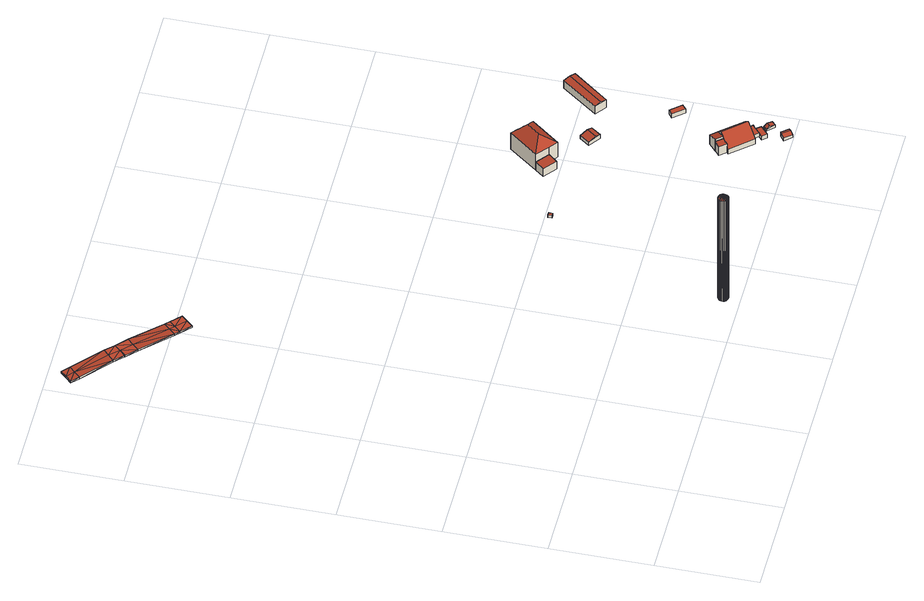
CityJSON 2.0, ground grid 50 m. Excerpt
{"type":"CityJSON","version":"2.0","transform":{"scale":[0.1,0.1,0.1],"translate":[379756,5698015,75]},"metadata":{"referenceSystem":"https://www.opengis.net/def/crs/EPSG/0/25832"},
"CityObjects":{
"building1":{"type":"Building","attributes":{"Geometrietyp2DReferenz":"2000","Gemeindeschluessel":"05954036","function":"53001_1800","roofType":"9999","measuredHeight":1},"geometry":[{"type":"Solid","lod":"2","boundaries":[[[[0,1,2]],[[1,3,2]],[[4,5,0]],[[5,1,0]],[[6,7,4]],[[7,5,4]],[[8,9,6]],[[9,7,6]],[[10,11,8]],[[11,9,8]],[[12,13,10]],[[13,11,10]],[[14,15,12]],[[15,13,12]],[[16,17,14]],[[17,15,14]],[[18,19,16]],[[19,17,16]],[[20,21,18]],[[21,19,18]],[[22,23,20]],[[23,21,20]],[[24,25,22]],[[25,23,22]],[[26,27,24]],[[27,25,24]],[[28,29,26]],[[29,27,26]],[[30,31,28]],[[31,29,28]],[[32,33,30]],[[33,31,30]],[[34,35,32]],[[35,33,32]],[[36,37,34]],[[37,35,34]],[[38,39,36]],[[39,37,36]],[[40,41,38]],[[41,39,38]],[[42,43,40]],[[43,41,40]],[[2,3,42]],[[3,43,42]],[[1,5,3]],[[3,5,44]],[[7,45,5]],[[5,45,44]],[[9,46,7]],[[7,46,45]],[[11,13,47]],[[11,47,9]],[[9,47,46]],[[15,17,47]],[[47,17,48]],[[15,47,13]],[[17,19,49]],[[17,49,48]],[[19,21,49]],[[49,21,23]],[[3,44,43]],[[43,44,41]],[[44,45,39]],[[44,39,41]],[[45,46,37]],[[45,37,39]],[[46,47,35]],[[46,35,37]],[[47,48,35]],[[35,48,33]],[[33,48,31]],[[48,49,29]],[[29,49,27]],[[48,29,31]],[[49,23,27]],[[27,23,25]],[[0,2,4]],[[2,50,4]],[[6,4,51]],[[4,50,51]],[[8,6,52]],[[6,51,52]],[[10,53,12]],[[10,8,53]],[[8,52,53]],[[14,53,16]],[[53,54,16]],[[14,12,53]],[[16,55,18]],[[16,54,55]],[[18,55,20]],[[55,22,20]],[[2,42,50]],[[42,40,50]],[[50,38,51]],[[50,40,38]],[[51,36,52]],[[51,38,36]],[[52,34,53]],[[52,36,34]],[[53,34,54]],[[34,32,54]],[[32,30,54]],[[54,28,55]],[[28,26,55]],[[54,30,28]],[[55,26,22]],[[26,24,22]]]],"semantics":{"surfaces":[{"type":"WallSurface"},{"type":"GroundSurface"},{"type":"RoofSurface"}],"values":[[0,0,0,0,0,0,0,0,0,0,0,0,0,0,0,0,0,0,0,0,0,0,0,0,0,0,0,0,0,0,0,0,0,0,0,0,0,0,0,0,0,0,0,0,1,1,1,1,1,1,1,1,1,1,1,1,1,1,1,1,1,1,1,1,1,1,1,1,1,1,1,1,1,1,1,1,2,2,2,2,2,2,2,2,2,2,2,2,2,2,2,2,2,2,2,2,2,2,2,2,2,2,2,2,2,2,2,2]]}}]},
"building2":{"type":"Building","attributes":{"Geometrietyp2DReferenz":"1000","Gemeindeschluessel":"05954036","function":"51002_1251","roofType":"9999","measuredHeight":64.31},"geometry":[{"type":"Solid","lod":"2","boundaries":[[[[56,57,58]],[[57,59,58]],[[60,61,56]],[[61,57,56]],[[62,63,60]],[[63,61,60]],[[64,65,62]],[[65,63,62]],[[66,67,64]],[[67,65,64]],[[68,69,66]],[[69,67,66]],[[70,71,68]],[[71,69,68]],[[72,73,70]],[[73,71,70]],[[74,75,72]],[[75,73,72]],[[76,77,74]],[[77,75,74]],[[78,79,76]],[[79,77,76]],[[80,81,78]],[[81,79,78]],[[82,83,80]],[[83,81,80]],[[84,85,82]],[[85,83,82]],[[86,87,84]],[[87,85,84]],[[88,89,86]],[[89,87,86]],[[90,91,88]],[[91,89,88]],[[92,93,90]],[[93,91,90]],[[94,95,92]],[[95,93,92]],[[58,59,94]],[[59,95,94]],[[59,57,95]],[[57,61,95]],[[61,63,95]],[[63,65,95]],[[65,67,95]],[[71,73,95]],[[67,69,95]],[[69,71,95]],[[73,75,95]],[[75,77,95]],[[77,79,95]],[[79,81,95]],[[81,83,95]],[[83,85,95]],[[85,87,95]],[[87,89,95]],[[89,91,95]],[[91,93,95]],[[56,58,60]],[[58,94,60]],[[94,92,60]],[[92,90,60]],[[90,88,60]],[[88,86,60]],[[86,84,60]],[[84,82,60]],[[82,80,60]],[[80,78,60]],[[78,76,60]],[[76,74,60]],[[74,72,60]],[[72,70,60]],[[70,68,60]],[[68,66,60]],[[66,64,60]],[[64,62,60]]]],"semantics":{"surfaces":[{"type":"WallSurface"},{"type":"GroundSurface"},{"type":"RoofSurface"}],"values":[[0,0,0,0,0,0,0,0,0,0,0,0,0,0,0,0,0,0,0,0,0,0,0,0,0,0,0,0,0,0,0,0,0,0,0,0,0,0,0,0,1,1,1,1,1,1,1,1,1,1,1,1,1,1,1,1,1,1,2,2,2,2,2,2,2,2,2,2,2,2,2,2,2,2,2,2]]}}]},
"building3":{"type":"Building","attributes":{"Gemeindeschluessel":"05954036","Geometrietyp2DReferenz":"3000","function":"31001_2523","roofType":"1000","measuredHeight":1.63},"geometry":[{"type":"Solid","lod":"2","boundaries":[[[[96,97,98,99]],[[100,101,97,96]],[[102,103,101,100]],[[99,98,103,102]],[[100,96,99,102]],[[97,101,103,98]]]],"semantics":{"surfaces":[{"type":"WallSurface"},{"type":"RoofSurface"},{"type":"GroundSurface"}],"values":[[0,0,0,0,1,2]]}}]},
"building4":{"type":"Building","attributes":{"Gemeindeschluessel":"05954036","Geometrietyp2DReferenz":"3000","function":"31001_1310","roofType":"2100","measuredHeight":5.1},"geometry":[{"type":"Solid","lod":"2","boundaries":[[[[104,105,106,107]],[[108,109,105,104]],[[110,111,109,108]],[[107,106,111,110]],[[108,104,107,110]],[[105,109,111,106]]]],"semantics":{"surfaces":[{"type":"WallSurface"},{"type":"RoofSurface"},{"type":"GroundSurface"}],"values":[[0,0,0,0,1,2]]}}]},
"building5":{"type":"Building","attributes":{"Gemeindeschluessel":"05954036","Geometrietyp2DReferenz":"3000","function":"31001_1010","roofType":"3200","measuredHeight":15.7},"address":[{"country":"Germany","locality":"Witten","thoroughfareNumber":"7","thoroughfareName":"Feldstraße"}],"geometry":[{"type":"Solid","lod":"2","boundaries":[[[[112,113,114,115]],[[116,117,113,112]],[[118,119,117,116]],[[120,121,119,118]],[[122,123,121,120]],[[124,106,123,122]],[[125,111,106,124]],[[126,127,111,125]],[[115,114,127,126]],[[118,116,112,115,126,128,120]],[[124,122,129,125]],[[125,129,128,126]],[[120,128,129,122]],[[113,117,119,121,123,106,111,127,114]]]],"semantics":{"surfaces":[{"type":"WallSurface"},{"type":"RoofSurface"},{"type":"GroundSurface"}],"values":[[0,0,0,0,0,0,0,0,0,1,1,1,1,2]]}}]},
"building6":{"type":"Building","attributes":{"Gemeindeschluessel":"05954036","Geometrietyp2DReferenz":"3000","function":"31001_3052"},"address":[{"country":"Germany","locality":"Witten","thoroughfareNumber":"17","thoroughfareName":"Am Herbeder Sportplatz"}],"children":["building6-1","building6-2","building6-3"]},
"building6-1":{"type":"BuildingPart","attributes":{"roofType":"3100","measuredHeight":8.84},"parents":["building6"],"geometry":[{"type":"Solid","lod":"2","boundaries":[[[[130,131,132,133]],[[134,135,136,137]],[[138,139,135,134]],[[140,141,139,138]],[[142,143,141,140]],[[133,132,143,142]],[[144,145,146,147,148,149,150,133,142]],[[146,145,151,152,153]],[[153,152,134,137]],[[152,151,138,134]],[[151,145,144,140,138]],[[150,130,133]],[[144,142,140]],[[131,154,136,135,139,141,143,132]],[[155,154,131,130]],[[137,136,154,155]],[[153,147,146]],[[156,149,148]],[[156,155,130,150,149]],[[156,148,147,153,137,155]]]],"semantics":{"surfaces":[{"type":"WallSurface"},{"type":"RoofSurface"},{"type":"GroundSurface"},{"type":"ClosureSurface"}],"values":[[0,0,0,0,0,0,1,1,0,0,0,0,0,2,3,3,0,0,3,3]]}}]},
"building6-2":{"type":"BuildingPart","attributes":{"roofType":"2100","measuredHeight":5.89},"parents":["building6"],"geometry":[{"type":"Solid","lod":"2","boundaries":[[[[157,158,131,130,150,159]],[[160,161,158,157]],[[157,159,149,156,160]],[[131,158,161,154]],[[150,149,159]],[[131,154,155,130]],[[155,156,149,150,130]],[[161,160,156,155,154]]]],"semantics":{"surfaces":[{"type":"WallSurface"},{"type":"RoofSurface"},{"type":"GroundSurface"},{"type":"ClosureSurface"}],"values":[[0,0,1,2,0,3,3,3]]}}]},
"building6-3":{"type":"BuildingPart","attributes":{"roofType":"2100","measuredHeight":7.41},"parents":["building6"],"geometry":[{"type":"Solid","lod":"2","boundaries":[[[[162,163,161,160,164]],[[165,166,163,162]],[[153,136,166,165]],[[137,136,153]],[[165,162,164,167,147,153]],[[161,163,166,136,154]],[[156,148,167,164,160]],[[161,154,155,156,160]],[[147,167,148]],[[154,136,137,155]],[[137,153,147,148,156,155]]]],"semantics":{"surfaces":[{"type":"WallSurface"},{"type":"RoofSurface"},{"type":"GroundSurface"},{"type":"ClosureSurface"}],"values":[[0,0,0,0,1,2,0,3,0,3,3]]}}]},
"building7":{"type":"Building","attributes":{"Gemeindeschluessel":"05954036","Geometrietyp2DReferenz":"3000","function":"31001_1310","roofType":"3100","measuredHeight":2.76},"geometry":[{"type":"Solid","lod":"2","boundaries":[[[[168,169,170,171]],[[172,173,169,168]],[[174,175,173,172]],[[171,170,175,174]],[[168,176,172]],[[174,177,171]],[[171,177,176,168]],[[172,176,177,174]],[[169,173,175,170]]]],"semantics":{"surfaces":[{"type":"WallSurface"},{"type":"RoofSurface"},{"type":"GroundSurface"}],"values":[[0,0,0,0,0,0,1,1,2]]}}]},
"building8":{"type":"Building","attributes":{"Gemeindeschluessel":"05954036","Geometrietyp2DReferenz":"3000","function":"31001_2460","roofType":"1000","measuredHeight":2.31},"geometry":[{"type":"Solid","lod":"2","boundaries":[[[[178,179,180,181]],[[182,183,179,178]],[[184,185,183,182]],[[186,187,185,184]],[[181,180,187,186]],[[184,182,178,181,186]],[[179,183,185,187,180]]]],"semantics":{"surfaces":[{"type":"WallSurface"},{"type":"RoofSurface"},{"type":"GroundSurface"}],"values":[[0,0,0,0,0,1,2]]}}]},
"building9":{"type":"Building","attributes":{"Gemeindeschluessel":"05954036","Geometrietyp2DReferenz":"3000","function":"31001_1310","roofType":"3100","measuredHeight":2.82},"geometry":[{"type":"Solid","lod":"2","boundaries":[[[[188,189,190,191]],[[192,193,189,188]],[[194,195,193,192]],[[191,190,195,194]],[[188,196,192]],[[194,197,191]],[[191,197,196,188]],[[192,196,197,194]],[[189,193,195,190]]]],"semantics":{"surfaces":[{"type":"WallSurface"},{"type":"RoofSurface"},{"type":"GroundSurface"}],"values":[[0,0,0,0,0,0,1,1,2]]}}]},
"building10":{"type":"Building","attributes":{"Gemeindeschluessel":"05954036","Geometrietyp2DReferenz":"3000","function":"31001_2460","roofType":"1000","measuredHeight":2.38},"geometry":[{"type":"Solid","lod":"2","boundaries":[[[[198,199,200,201]],[[202,203,199,198]],[[204,205,203,202]],[[206,207,205,204]],[[201,200,207,206]],[[204,202,198,201,206]],[[199,203,205,207,200]]]],"semantics":{"surfaces":[{"type":"WallSurface"},{"type":"RoofSurface"},{"type":"GroundSurface"}],"values":[[0,0,0,0,0,1,2]]}}]},
"building11":{"type":"Building","attributes":{"Gemeindeschluessel":"05954036","Geometrietyp2DReferenz":"3000","function":"51009_1610","roofType":"3100","measuredHeight":2.07},"geometry":[{"type":"Solid","lod":"2","boundaries":[[[[208,209,210,211]],[[212,213,209,208]],[[214,215,213,212]],[[211,210,215,214]],[[208,216,212]],[[214,217,211]],[[211,217,216,208]],[[212,216,217,214]],[[209,213,215,210]]]],"semantics":{"surfaces":[{"type":"WallSurface"},{"type":"RoofSurface"},{"type":"GroundSurface"}],"values":[[0,0,0,0,0,0,1,1,2]]}}]},
"building12":{"type":"Building","attributes":{"Gemeindeschluessel":"05954036","Geometrietyp2DReferenz":"3000","function":"31001_2523","roofType":"1000","measuredHeight":2.66},"geometry":[{"type":"Solid","lod":"2","boundaries":[[[[218,219,220,221]],[[222,223,219,218]],[[224,225,223,222]],[[221,220,225,224]],[[222,218,221,224]],[[219,223,225,220]]]],"semantics":{"surfaces":[{"type":"WallSurface"},{"type":"RoofSurface"},{"type":"GroundSurface"}],"values":[[0,0,0,0,1,2]]}}]},
"building13":{"type":"Building","attributes":{"Gemeindeschluessel":"05954036","Geometrietyp2DReferenz":"3000","function":"31001_2100","roofType":"3100","measuredHeight":5.5},"geometry":[{"type":"Solid","lod":"2","boundaries":[[[[226,227,228,229]],[[230,231,227,226]],[[232,233,231,230]],[[229,228,233,232]],[[226,234,230]],[[232,235,229]],[[229,235,234,226]],[[230,234,235,232]],[[227,231,233,228]]]],"semantics":{"surfaces":[{"type":"WallSurface"},{"type":"RoofSurface"},{"type":"GroundSurface"}],"values":[[0,0,0,0,0,0,1,1,2]]}}]}
},
"vertices":[
[493,2407,70],[493,2407,60],[520,2436,70],[520,2436,60],[443,2453,73],[443,2453,63],[421,2474,74],[421,2474,64],[271,2611,89],[271,2611,79],[218,2661,89],[218,2661,79],[217,2662,89],[217,2662,79],[216,2663,89],[216,2663,79],[175,2706,88],[175,2706,78],[44,2836,77],[44,2836,67],[10,2870,74],[10,2870,64],[38,2898,74],[38,2898,64],[66,2927,74],[66,2927,64],[100,2893,77],[100,2893,67],[232,2763,88],[232,2763,78],[232,2762,88],[232,2762,78],[233,2762,88],[233,2762,78],[273,2719,89],[273,2719,79],[326,2670,89],[326,2670,79],[475,2533,74],[475,2533,64],[498,2512,73],[498,2512,63],[547,2466,70],[547,2466,60],[470,2482,63],[448,2503,64],[298,2640,79],[245,2690,79],[204,2734,78],[72,2865,67],[470,2482,73],[448,2503,74],[298,2640,89],[245,2690,89],[204,2734,88],[72,2865,77],
[1276,86,679],[1276,86,35],[1271,93,679],[1271,93,35],[1278,79,679],[1278,79,35],[1278,71,679],[1278,71,35],[1276,63,679],[1276,63,35],[1271,57,679],[1271,57,35],[1265,53,679],[1265,53,35],[1257,50,679],[1257,50,35],[1249,50,679],[1249,50,35],[1242,53,679],[1242,53,35],[1236,57,679],[1236,57,35],[1231,63,679],[1231,63,35],[1229,71,679],[1229,71,35],[1229,79,679],[1229,79,35],[1231,86,679],[1231,86,35],[1236,93,679],[1236,93,35],[1242,97,679],[1242,97,35],[1249,100,679],[1249,100,35],[1257,100,679],[1257,100,35],[1265,97,679],[1265,97,35],
[1632,986,22],[1632,986,6],[1617,986,6],[1617,986,22],[1632,965,22],[1632,965,6],[1617,965,22],[1617,965,6],
[1931,1016,59],[1931,1016,11],[1965,1059,11],[1965,1059,62],[1868,1065,59],[1868,1065,11],[1902,1108,62],[1902,1108,11],
[2052,1228,100],[2052,1228,11],[2048,1223,11],[2048,1223,109],[2086,1203,98],[2086,1203,11],[2081,1197,107],[2081,1197,11],[2117,1169,104],[2117,1169,11],[2007,1027,104],[2007,1027,11],[1965,1059,107],[1902,1108,112],[2012,1251,112],[2012,1251,11],[2030,1176,168],[1980,1111,168],
[2215,277,36],[2215,277,6],[2206,269,6],[2206,269,36],[2373,228,36],[2373,228,6],[2280,334,6],[2280,334,36],[2368,224,36],[2368,224,6],[2324,185,36],[2324,185,6],[2299,163,36],[2299,163,6],[2324,185,66],[2347,206,94],[2254,312,94],[2242,301,80],[2241,300,78],[2228,288,62],[2215,277,47],[2368,224,70],[2373,228,65],[2280,334,65],[2241,300,6],[2241,300,36],[2241,300,65],
[2187,309,60],[2187,309,6],[2215,277,60],[2214,332,65],[2214,332,6],
[2213,333,80],[2213,333,6],[2214,332,80],[2252,367,65],[2252,367,6],[2241,300,80],
[2409,28,26],[2409,28,1],[2380,62,1],[2380,62,26],[2382,5,19],[2382,5,1],[2353,40,19],[2353,40,1],[2398,18,29],[2369,53,29],
[2350,156,26],[2350,156,3],[2333,141,3],[2333,141,26],[2376,180,26],[2376,180,3],[2396,157,26],[2396,157,3],[2353,118,26],[2353,118,3],
[2128,950,51],[2128,950,33],[2092,901,33],[2092,901,51],[2184,908,57],[2184,908,33],[2149,860,57],[2149,860,33],[2163,924,61],[2127,876,61],
[2324,185,29],[2324,185,5],[2350,156,5],[2350,156,29],[2368,224,29],[2368,224,5],[2394,195,29],[2394,195,5],[2376,180,29],[2376,180,5],
[2416,149,9],[2416,149,2],[2398,132,2],[2398,132,9],[2447,116,18],[2447,116,2],[2428,99,18],[2428,99,2],[2428,137,23],[2409,120,23],
[2396,592,37],[2396,592,11],[2374,573,11],[2374,573,37],[2443,538,37],[2443,538,11],[2420,519,37],[2420,519,11],
[2438,1097,78],[2438,1097,30],[2303,918,30],[2303,918,78],[2492,1056,79],[2492,1056,30],[2356,878,79],[2356,878,30],[2465,1077,85],[2329,898,85]
]}
